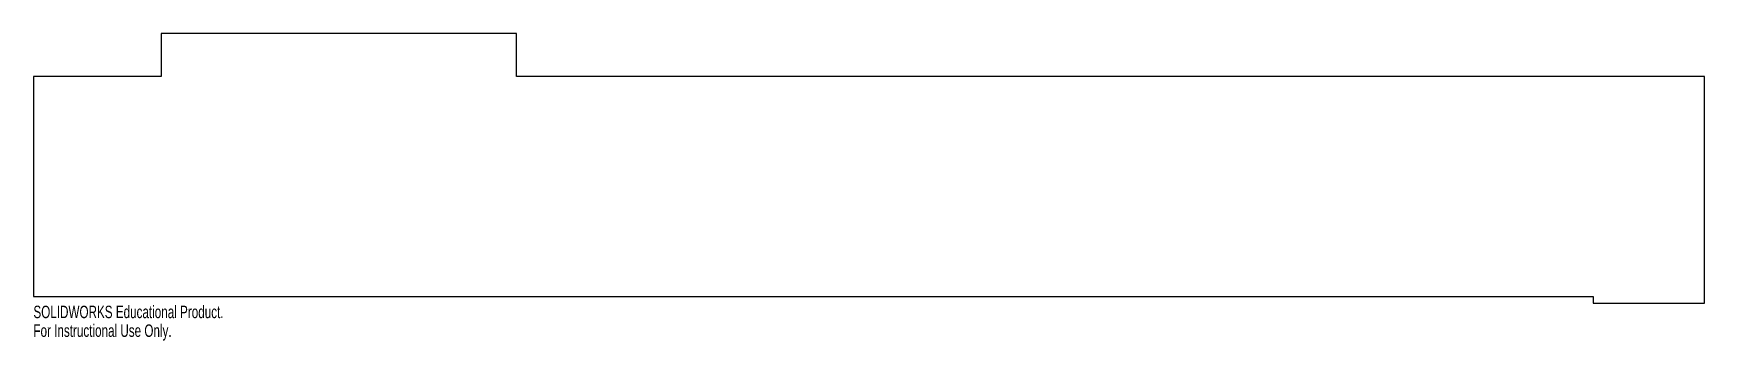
# Model space of a CAD drawing. Header units: inches. Extents: x 0 to 25.5, y -0.7 to 4.
import ezdxf

# ---------------------------------------------------------------- set-up
doc = ezdxf.new("R2010")
doc.units = ezdxf.units.IN
doc.header["$MEASUREMENT"] = 0
doc.styles.add('SLDTEXTSTYLE0', font='TXT', dxfattribs={"width": 0.7})

msp = doc.modelspace()

# ---------------------------------------------------------------- linework, layer by layer
at = {"color": 7, "linetype": 'Continuous', "lineweight": 25}
for p, q in [((7.371, 4.02), (1.951, 4.02)), ((1.951, 4.02), (1.951, 3.36)), ((7.371, 3.36), (7.371, 4.02)), ((0, 3.36), (0, 0)), ((1.951, 3.36), (0, 3.36)), ((25.5, 3.36), (7.371, 3.36)), ((25.5, -0.1), (25.5, 3.36)), ((0, 0), (23.8, 0)), ((23.8, 0), (23.8, -0.1)), ((23.8, -0.1), (25.5, -0.1))]:
    msp.add_line(p, q, dxfattribs=at)

# ---------------------------------------------------------------- texts
at = {"color": 7, "linetype": 'Continuous', "char_height": 0.1903, "attachment_point": 1, "style": 'SLDTEXTSTYLE0'}
for s, insert in [('SOLIDWORKS Educational Product.', (0, -0.14)), ('For Instructional Use Only.', (0, -0.426))]:
    msp.add_mtext(s, dxfattribs=dict(at, insert=insert))

doc.saveas('drawing.dxf')
